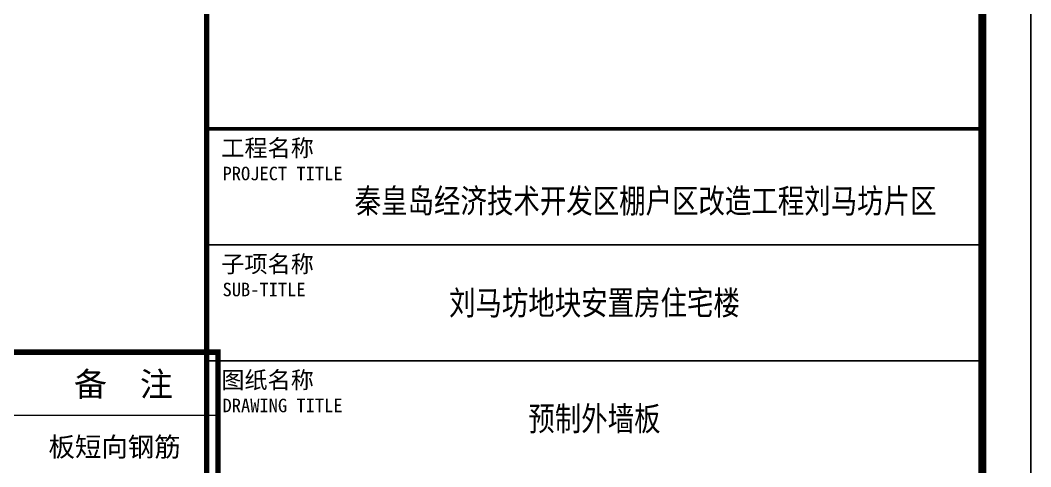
# Model space of a CAD drawing. Header units: millimetres. Extents: x 147 to 28941, y 5 to 9031.
# Drawn here: x 25813 to 28941, y 1815 to 3199 of the extents above; entities that cross this region are included whole.
import ezdxf
from ezdxf.enums import TextEntityAlignment as Align

# ---------------------------------------------------------------- set-up
doc = ezdxf.new("R2010")
doc.units = ezdxf.units.MM
for name, color, linetype in [('YWQB1a###GJ', 7, 'Continuous'), ('YWQB1a###PJ', 7, 'Continuous'), ('图框名称', 4, 'Continuous'), ('图框签字栏-图框文字', 255, 'Continuous'), ('图框线', 7, 'Continuous')]:
    doc.layers.add(name, color=color, linetype=linetype)
doc.styles.add('图框签字栏$0$宋体', font='', dxfattribs={"width": 0.8})
doc.styles.add('图签-样式 1', font='arial.ttf', dxfattribs={"width": 0.8})
doc.styles.add('图签-黑体', font='simhei.ttf')
doc.styles.add('黑体', font='simhei.ttf')
doc.styles.get('图框签字栏$0$宋体').set_extended_font_data('NSimSun')

msp = doc.modelspace()

# ---------------------------------------------------------------- linework, layer by layer
at = {"layer": 'YWQB1a###GJ', "color": 0, "ltscale": 100, "const_width": 16.7}
msp.add_lwpolyline([(24015, 261.2), (26425, 261.2), (26425, 2170.5), (24015, 2170.5)], close=True, dxfattribs=at)
at = {"layer": 'YWQB1a###GJ', "color": 0, "lineweight": 15, "ltscale": 100}
msp.add_lwpolyline([(24015, 1975.5), (26425, 1975.5)], dxfattribs=at)
at = {"layer": 'YWQB1a###PJ', "color": 1}
msp.add_lwpolyline([(16340.8, 4.8), (16340.8, 8914.8), (28940.8, 8914.8), (28940.8, 4.8)], close=True, dxfattribs=at)
at = {"layer": 'YWQB1a###PJ'}
for points, const_width in [([(16640.8, 8764.8), (28790.8, 8764.8), (28790.8, 154.8), (16640.8, 154.8)], 24), ([(26390.1, 8764.8), (28790.8, 8764.8), (28790.8, 154.8), (26390.1, 154.8)], 17)]:
    msp.add_lwpolyline(points, close=True, dxfattribs=dict(at, const_width=const_width))
at = {"layer": '图框线'}
for p, q in [((26390.1, 2503.3), (28790.8, 2503.3)), ((26390.1, 2143.9), (28790.8, 2143.9))]:
    msp.add_line(p, q, dxfattribs=at)
at = {"layer": '图框线', "const_width": 12.1}
msp.add_lwpolyline([(26390.1, 2862.8), (28790.8, 2862.8)], dxfattribs=at)

# ---------------------------------------------------------------- texts
at = {"layer": 'YWQB1a###GJ', "ltscale": 100, "style": '图签-黑体'}
msp.add_text('备  注', height=74.87, rotation=0, dxfattribs=at).set_placement((26132.7, 2073), align=Align.MIDDLE)
at = {"layer": 'YWQB1a###GJ', "style": '黑体'}
msp.add_text('板短向钢筋', height=60, dxfattribs=at).set_placement((26105.3, 1878), align=Align.MIDDLE)
at = {"layer": '图框名称', "color": 2, "linetype": 'Continuous', "style": '图签-样式 1', "width": 0.8}
for s, p in [('秦皇岛经济技术开发区棚户区改造工程刘马坊片区', (27748.7, 2602)), ('刘马坊地块安置房住宅楼', (27590.4, 2286)), ('预制外墙板', (27590.4, 1927))]:
    msp.add_text(s, height=75, rotation=0, dxfattribs=at).set_placement(p, align=Align.CENTER)
at = {"layer": '图框签字栏-图框文字'}
for s, height, style, p in [('工程名称', 52.5, '图签-黑体', (26435.6, 2777.1)), ('PROJECT TITLE', 42, '图框签字栏$0$宋体', (26439.4, 2703.3)), ('子项名称', 52.5, '图签-黑体', (26435.6, 2417.6)), ('SUB-TITLE', 42, '图框签字栏$0$宋体', (26439.4, 2343.8)), ('图纸名称', 52.5, '图签-黑体', (26435.6, 2058.2)), ('DRAWING TITLE', 42, '图框签字栏$0$宋体', (26439.4, 1984.4))]:
    msp.add_text(s, height=height, dxfattribs=dict(at, style=style)).set_placement(p)

doc.saveas('drawing.dxf')
